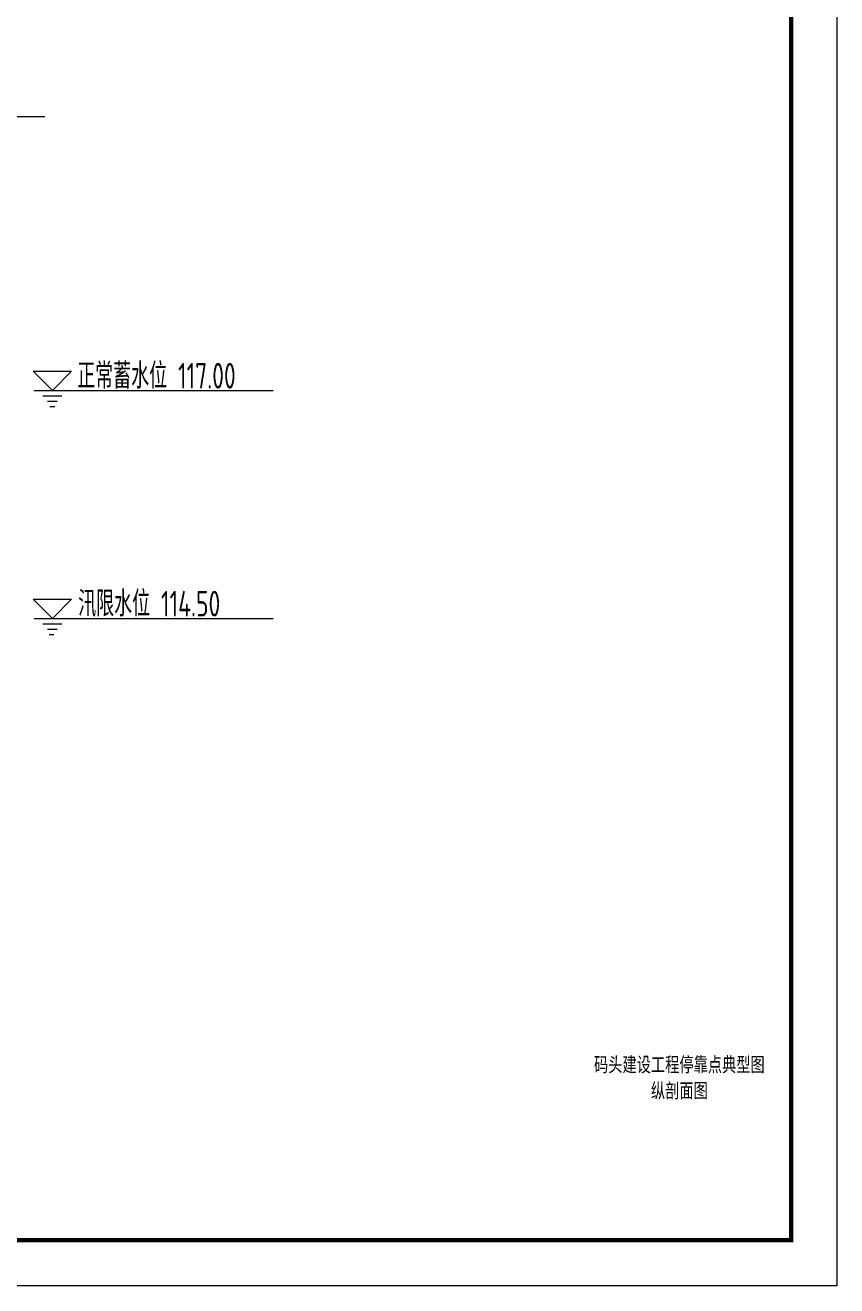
# Model space of a CAD drawing. Header units: inches. Extents: x 23 to 70, y 0 to 119.
# Drawn here: x 58.95 to 67.84, y 71.54 to 85.36 of the extents above; entities that cross this region are included whole.
import ezdxf
from ezdxf.enums import TextEntityAlignment as Align

# ---------------------------------------------------------------- set-up
doc = ezdxf.new("R2010")
doc.units = ezdxf.units.IN
doc.header["$MEASUREMENT"] = 0
for name, color, linetype, lineweight in [('00标注文字', 2, 'Continuous', 15), ('JZYS-01-文本层', 7, 'Continuous', 18), ('JZYS-4-细实线层2', 3, 'Continuous', 18)]:
    doc.layers.add(name, color=color, linetype=linetype, lineweight=lineweight)
doc.layers.add('PUB_TEXT', color=7, linetype='Continuous')
doc.layers.add('图框', color=7, linetype='Continuous')
doc.styles.add('3.5号仿宋', font='仿宋GB2312.ttf', dxfattribs={"width": 0.714286, "height": 0.0035})
doc.styles.add('TSSD_Dimension', font='tssdeng.shx', dxfattribs={"width": 0.8, "bigfont": 'hztxt.shx'})

msp = doc.modelspace()

# ---------------------------------------------------------------- linework, layer by layer
at = {"linetype": 'Continuous', "lineweight": 18, "const_width": 0.05}
msp.add_lwpolyline([(24.541, 92.037), (67.341, 92.037), (67.341, 72.037), (24.541, 72.037)], close=True, dxfattribs=at)
at = {"layer": '00标注文字'}
msp.add_lwpolyline([(56.741, 83.434), (57.436, 84.361), (59.162, 84.361)], dxfattribs=at)
at = {"layer": 'JZYS-4-细实线层2'}
for p, q in [((59.044, 81.357), (61.664, 81.357)), ((59.139, 81.298), (59.35, 81.298)), ((59.192, 81.239), (59.298, 81.239)), ((59.219, 81.18), (59.271, 81.18)), ((59.044, 78.857), (61.664, 78.857)), ((59.139, 78.798), (59.35, 78.798)), ((59.192, 78.739), (59.298, 78.739)), ((59.209, 78.68), (59.261, 78.68))]:
    msp.add_line(p, q, dxfattribs=at)
at = {"layer": 'JZYS-4-细实线层2', "flags": 128}
for points in [[(59.034, 81.568), (59.456, 81.568), (59.245, 81.357)], [(59.034, 79.068), (59.456, 79.068), (59.245, 78.857)]]:
    msp.add_lwpolyline(points, close=True, dxfattribs=at)
at = {"layer": '图框', "color": 7, "linetype": 'Continuous', "lineweight": 18, "flags": 128}
msp.add_lwpolyline([(23.291, 92.537), (67.841, 92.537), (67.841, 71.537), (23.291, 71.537)], close=True, dxfattribs=at)

# ---------------------------------------------------------------- texts
at = {"layer": 'JZYS-01-文本层', "style": 'TSSD_Dimension', "width": 0.7}
for s, p in [('正常蓄水位 117.00  ', (59.518, 81.378)), ('汛限水位 114.50  ', (59.528, 78.878))]:
    msp.add_text(s, height=0.28125, dxfattribs=at).set_placement(p)
at = {"layer": 'PUB_TEXT', "color": 3, "linetype": 'Continuous', "lineweight": 18, "style": '3.5号仿宋', "width": 0.714286}
for s, p in [('码头建设工程停靠点典型图', (66.116, 73.964)), ('纵剖面图', (66.116, 73.678))]:
    msp.add_text(s, height=0.16, dxfattribs=at).set_placement(p, align=Align.MIDDLE_CENTER)

doc.saveas('drawing.dxf')
